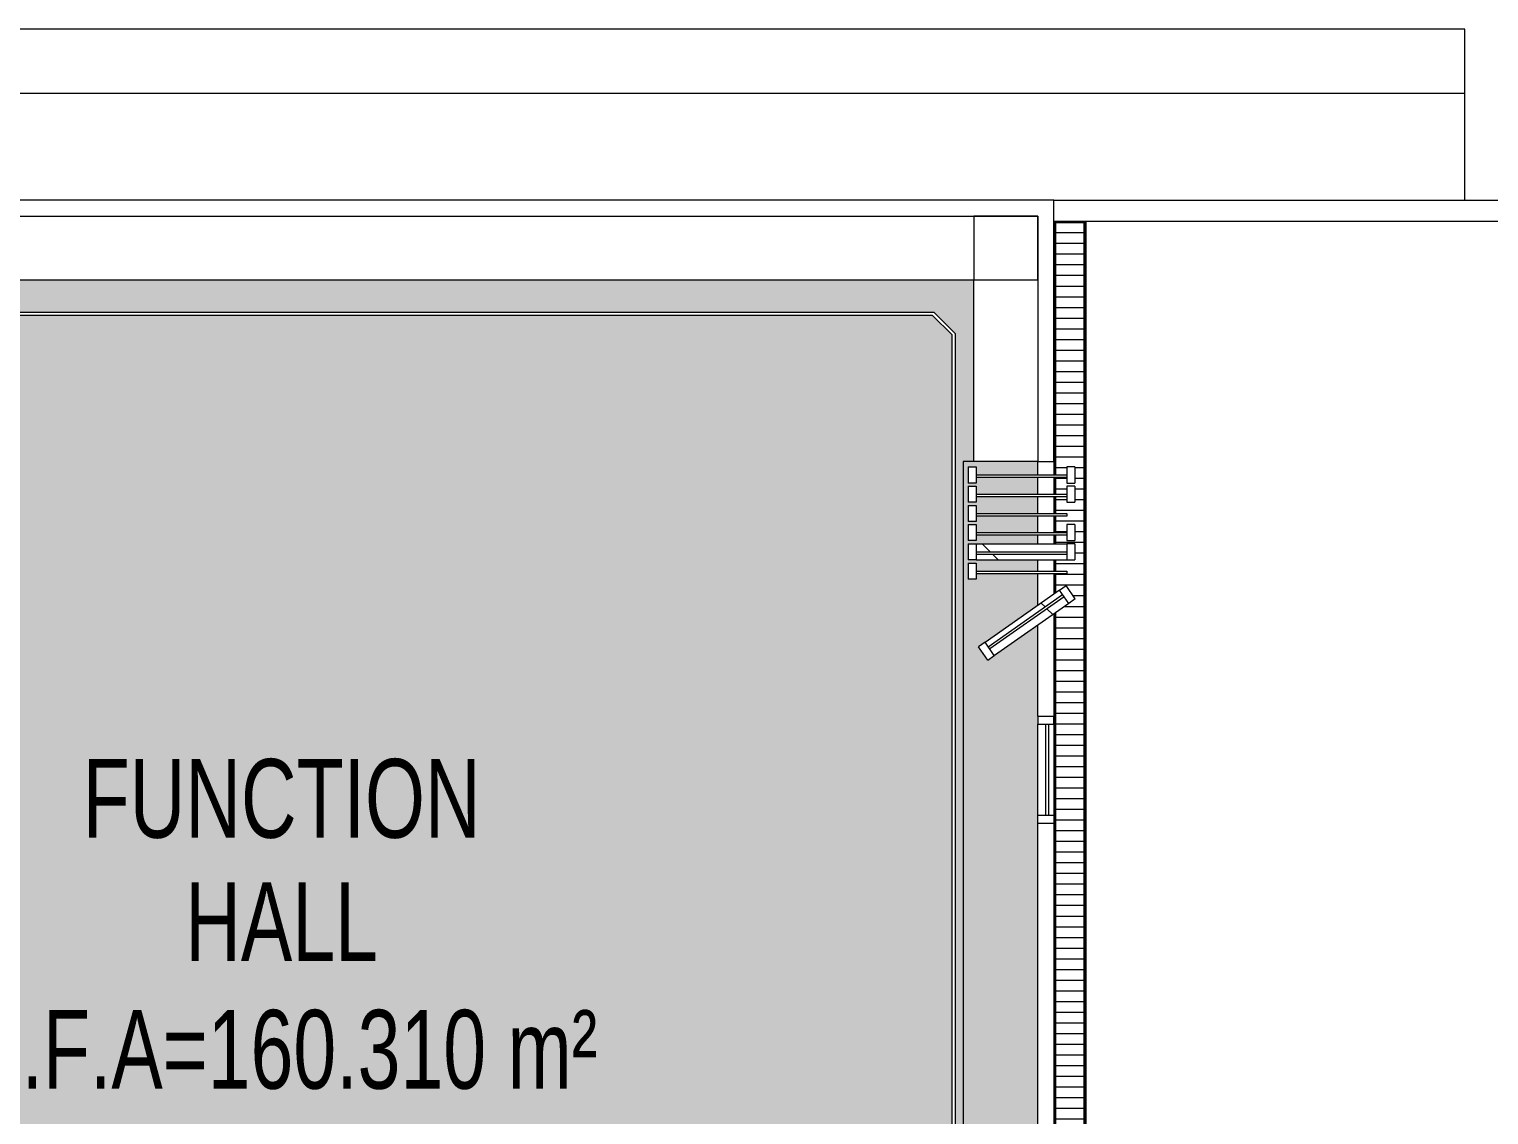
# Model space of a CAD drawing. Header units: millimetres. Extents: x 35540 to 832230, y -10956 to 416550.
# Drawn here: x 150592 to 164261, y 43591 to 53757 of the extents above; entities that cross this region are included whole.
import ezdxf

# ---------------------------------------------------------------- set-up
doc = ezdxf.new("R2010")
doc.units = ezdxf.units.MM
for name, color, linetype, lineweight in [('A-AREA-IDEN', 2, 'Continuous', 15), ('A-AREA-PATT', 32, 'Continuous', 5), ('A-FLOR', 192, 'Continuous', 5), ('A-GLAZ-CURT', 52, 'Continuous', 5), ('A-GLAZ-CWMG', 51, 'Continuous', 5), ('A-WALL', 113, 'Continuous', 5), ('Q-CASE', 31, 'Continuous', 5), ('S-COLS', 52, 'Continuous', 5)]:
    doc.layers.add(name, color=color, linetype=linetype, lineweight=lineweight)
doc.styles.add('Arial', font='arial.ttf', dxfattribs={"width": 0.7, "height": 737.649701})
pattern_1 = [(135, (73747.7, 0), (-530.33, -530.33), [])]

# ---------------------------------------------------------------- blocks, each defined once
blk = doc.blocks.new('System Panel - DLN_Glazed - 25mm-6618254-1_F U_F_A_')
at = {"layer": 'A-GLAZ-CURT', "lineweight": 15}
for p, q in [((-425, 25), (425, 25)), ((-425, 0), (-425, 25)), ((425, 0), (-425, 0)), ((425, 0), (425, 25))]:
    blk.add_line(p, q, dxfattribs=at)
blk = doc.blocks.new('Rectangular Mullion - DLN_75 x 150mm _WD_-3529042-1_F U_F_A_')
at = {"layer": 'A-GLAZ-CWMG', "lineweight": 15}
for p, q in [((0, 75), (-75, 75)), ((-75, 75), (-75, -75)), ((0, 75), (0, -75)), ((-75, -75), (0, -75))]:
    blk.add_line(p, q, dxfattribs=at)
blk = doc.blocks.new('Rectangular Mullion - DLN_75 x 150mm _WD_-3529043-1_F U_F_A_')
at = {"layer": 'A-GLAZ-CWMG', "lineweight": 15}
for p, q in [((0, 75), (-75, 75)), ((-75, 75), (-75, -75)), ((0, 75), (0, -75)), ((-75, -75), (0, -75))]:
    blk.add_line(p, q, dxfattribs=at)
blk = doc.blocks.new('Rectangular Mullion - DLN_75 x 150mm _WD_-6618253-1_F U_F_A_')
at = {"layer": 'A-GLAZ-CWMG'}
h = blk.add_hatch(dxfattribs=at)
h.set_pattern_fill('FP_15', color=256, style=0, pattern_type=2)
h.set_pattern_definition(pattern_1)
h.paths.add_polyline_path([(85883, 47893), (86579, 48380), (86536, 48442), (85840, 47954)], flags=0)
h.paths.add_polyline_path([(85825, 47974), (86522, 48462), (86493, 48503), (85797, 48015)], flags=0)
for p, q in [((86493, 48503), (85797, 48015)), ((86579, 48380), (85883, 47893))]:
    blk.add_line(p, q, dxfattribs=at)
blk = doc.blocks.new('DLN-Surface Channel-S1 - 300x200 _WD_-18251588-1_F U_F_A_')
at = {"layer": 'Q-CASE'}
h = blk.add_hatch(dxfattribs=at)
h.set_pattern_fill('FP_19', color=256, style=0, pattern_type=2)
h.set_pattern_definition([(270, (73747.67, 609.6), (100, 6e-15), [])])
h.paths.add_polyline_path([(5940, 135), (-5940, 135), (-5940, -135), (-3575, -135), (-3575, -27), (-3650, -27), (-3650, 48), (-3500, 48), (-3500, -27), (-3550, -27), (-3550, -135), (-3395, -135), (-3395, -27), (-3470, -27), (-3470, 48), (-3320, 48), (-3320, -27), (-3370, -27), (-3370, -135), (-3215, -135), (-3215, -27), (-3190, -27), (-3190, -135), (-3035, -135), (-3035, -27), (-3110, -27), (-3110, 48), (-2960, 48), (-2960, -27), (-3010, -27), (-3010, -135), (-2930, -135), (-2930, 48), (-2780, 48), (-2780, -135), (-2675, -135), (-2675, -27), (-2650, -27), (-2650, -135), (-2468, -135), (-2539, -35), (-2416, 51), (-2285, -135), (5940, -135)], flags=0)
for p, q in [((-5940, 150), (-5950, 150)), ((-5940, 150), (-5940, -150)), ((-5940, 140), (-5940, 150)), ((-5940, 150), (5940, 150)), ((-5940, 140), (5940, 140)), ((5940, -150), (5940, 150)), ((5950, 150), (5940, 150)), ((5940, 150), (5940, 140)), ((5950, 150), (5950, -150)), ((-5940, -135), (-5940, 135)), ((5940, 135), (-5940, 135)), ((5940, 135), (5940, -135)), ((-5940, -135), (-3575, -135)), ((-3550, -135), (-3395, -135)), ((-3370, -135), (-3215, -135)), ((-3190, -135), (-3035, -135)), ((-3010, -135), (-2930, -135)), ((-2780, -135), (-2675, -135)), ((-2650, -135), (-2468, -135)), ((-2285, -135), (5940, -135)), ((-5940, -150), (-5940, -140)), ((-3575, -140), (-5940, -140)), ((-3700, -150), (-3575, -150)), ((-3395, -140), (-3550, -140)), ((-3550, -150), (-3395, -150)), ((-3215, -140), (-3370, -140)), ((-3370, -150), (-3215, -150)), ((-3035, -140), (-3190, -140)), ((-3190, -150), (-3035, -150)), ((-2930, -140), (-3010, -140)), ((-3010, -150), (-2930, -150)), ((-2675, -140), (-2780, -140)), ((-2780, -150), (-2675, -150)), ((-2465, -140), (-2650, -140)), ((-2650, -150), (-2458, -150)), ((5940, -140), (-2282, -140)), ((-2275, -150), (-1315, -150)), ((-1240, -150), (-390, -150)), ((-315, -150), (5300, -150)), ((5940, -140), (5940, -150))]:
    blk.add_line(p, q, dxfattribs=at)
blk = doc.blocks.new('Rectangular Mullion - DLN_75 x 150mm _WD_-V24-1_F U_F_A_')
at = {"layer": 'A-GLAZ-CWMG'}
h = blk.add_hatch(dxfattribs=at)
h.set_pattern_fill('FP_15', color=256, style=0, pattern_type=2)
h.set_pattern_definition(pattern_1)
h.paths.add_polyline_path([(86562, 48787), (86562, 48837), (85712, 48837), (85712, 48787), (86454, 48787)], flags=0)
h.paths.add_polyline_path([(85797, 48862), (86562, 48862), (86562, 48937), (85712, 48937), (85712, 48862)], flags=0)
for p, q in [((85712, 48937), (86562, 48937)), ((85712, 48787), (86562, 48787))]:
    blk.add_line(p, q, dxfattribs=at)

msp = doc.modelspace()

# ---------------------------------------------------------------- hatches: boundary and pattern name
at = {"layer": 'A-AREA-PATT'}
h = msp.add_hatch(color=231, dxfattribs=at)
h.paths.add_polyline_path([(159118.2, 40357.5), (160037, 40357.5), (160037, 48177.3), (159568.9, 47849.5), (159482.9, 47972.4), (160037, 48360.4), (160037, 48657.5), (159459.5, 48657.5), (159459.5, 48607.5), (159384.5, 48607.5), (159384.5, 48757.5), (159459.5, 48757.5), (159459.5, 48682.5), (160037, 48682.5), (160037, 48787.5), (159384.5, 48787.5), (159384.5, 48937.5), (160037, 48937.5), (160037, 49017.5), (159459.5, 49017.5), (159459.5, 48967.5), (159384.5, 48967.5), (159384.5, 49117.5), (159459.5, 49117.5), (159459.5, 49042.5), (160037, 49042.5), (160037, 49197.5), (159459.5, 49197.5), (159459.5, 49147.5), (159384.5, 49147.5), (159384.5, 49297.5), (159459.5, 49297.5), (159459.5, 49222.5), (160037, 49222.5), (160037, 49377.5), (159459.5, 49377.5), (159459.5, 49327.5), (159384.5, 49327.5), (159384.5, 49477.5), (159459.5, 49477.5), (159459.5, 49402.5), (160037, 49402.5), (160037, 49557.5), (159459.5, 49557.5), (159459.5, 49507.5), (159384.5, 49507.5), (159384.5, 49657.5), (159459.5, 49657.5), (159459.5, 49582.5), (160037, 49582.5), (160037, 49707.5), (159437, 49707.5), (159437, 51407.5), (145437, 51407.5), (145437, 40357.5), (146227, 40357.5), (146227, 40387.5), (146257, 40387.5), (146257, 40357.5), (148277, 40357.5), (148277, 40387.5), (148307, 40387.5), (148307, 40357.5), (156897, 40357.5), (156897, 40387.5), (156927, 40387.5), (156927, 40357.5), (158947, 40357.5), (158947, 40387.5), (158977, 40387.5), (158977, 40357.5), (159037, 40357.5)], flags=0)
h.paths.add_polyline_path([(148517, 40668.5), (146077.5, 40668.5), (145803, 40943.1), (145803, 50906.9), (146003.5, 51107.5), (159063.4, 51107.5), (159264, 50906.9), (159264, 40943.1), (158989.4, 40668.5), (149037, 40668.5)], flags=0)
h.paths.add_polyline_path([(146090, 40698.5), (158977, 40698.5), (159234, 40955.5), (159234, 50894.5), (159051, 51077.5), (146016, 51077.5), (145833, 50894.5), (145833, 40955.5), (146077.5, 40710.9)], flags=0)

# ---------------------------------------------------------------- linework, layer by layer
at = {"layer": 'A-FLOR', "color": 9}
for p, q in [((164037, 53757.5), (122587, 53757.5)), ((122587, 53157.5), (164037, 53157.5))]:
    msp.add_line(p, q, dxfattribs=at)
at = {"layer": 'A-FLOR'}
for p, q in [((164037, 52157.5), (164037, 53757.5)), ((160487, 51957.5), (160487, 40057.5)), ((159437, 51407.5), (149787, 51407.5)), ((159437, 49707.5), (159437, 51407.5)), ((159337, 49707.5), (159337, 40357.5)), ((160037, 49707.5), (159337, 49707.5)), ((160037, 49582.5), (160037, 49707.5)), ((160037, 49402.5), (160037, 49557.5)), ((160037, 49222.5), (160037, 49377.5)), ((160037, 49042.5), (160037, 49197.5)), ((160037, 48937.5), (160037, 49017.5)), ((160037, 48682.5), (160037, 48787.5)), ((160037, 48360.4), (160037, 48657.5)), ((160037, 47322.5), (160037, 48177.3)), ((160037, 46397.5), (160037, 47247.5)), ((160037, 40707.5), (160037, 46322.5))]:
    msp.add_line(p, q, dxfattribs=at)
at = {"layer": 'A-WALL', "lineweight": 18}
for p, q in [((160187, 52157.5), (149787, 52157.5)), ((160187, 49707.5), (160187, 52157.5)), ((149787, 52007.5), (160037, 52007.5)), ((160037, 52007.5), (160037, 49707.5)), ((146003.5, 51107.5), (159063.4, 51107.5)), ((159051, 51077.5), (146016, 51077.5)), ((159234, 50894.5), (159051, 51077.5)), ((159063.4, 51107.5), (159264, 50906.9)), ((159234, 40955.5), (159234, 50894.5)), ((159264, 50906.9), (159264, 40943.1)), ((160037, 49707.5), (160187, 49707.5))]:
    msp.add_line(p, q, dxfattribs=at)
at = {"layer": 'A-WALL', "color": 9}
for p, q in [((160187, 52157.5), (165037, 52157.5)), ((164837, 51957.5), (160187, 51957.5))]:
    msp.add_line(p, q, dxfattribs=at)
at = {"layer": 'A-WALL'}
for p, q in [((160037, 49582.5), (160037, 49707.5)), ((160187, 49707.5), (160187, 49582.5)), ((160037, 49402.5), (160037, 49557.5)), ((160187, 49557.5), (160187, 49402.5)), ((160037, 49222.5), (160037, 49377.5)), ((160187, 49377.5), (160187, 49222.5)), ((160037, 49042.5), (160037, 49197.5)), ((160187, 49197.5), (160187, 49042.5)), ((160037, 48937.5), (160037, 49017.5)), ((160187, 49017.5), (160187, 48937.5)), ((160037, 48682.5), (160037, 48787.5)), ((160187, 48787.5), (160187, 48682.5)), ((160037, 48360.4), (160037, 48657.5)), ((160187, 48657.5), (160187, 48465.4)), ((160187, 48282.3), (160187, 47322.5)), ((160037, 47322.5), (160037, 48177.3)), ((160037, 46397.5), (160037, 47247.5)), ((160187, 47247.5), (160187, 46397.5)), ((160037, 40707.5), (160037, 46322.5)), ((160187, 46322.5), (160187, 40707.5))]:
    msp.add_line(p, q, dxfattribs=at)
at = {"layer": 'S-COLS', "color": 253, "lineweight": 20}
for p, q in [((160037, 52007.5), (159437, 52007.5)), ((159437, 52007.5), (159437, 51407.5)), ((160037, 51407.5), (160037, 52007.5)), ((160037, 51407.5), (159437, 51407.5))]:
    msp.add_line(p, q, dxfattribs=at)

# ---------------------------------------------------------------- block references
at = {"layer": 'A-GLAZ-CURT', "lineweight": 15}
for p, rotation in [((159884.5, 49582.5), 180), ((159884.5, 49402.5), 180), ((159884.5, 49222.5), 180), ((159884.5, 49042.5), 180), ((159884.5, 48862.5), 180), ((159884.5, 48682.5), 180), ((159935.5, 48197.8), 34.99999999999893), ((160112, 46822.5), 269.9999999999991)]:
    msp.add_blockref('System Panel - DLN_Glazed - 25mm-6618254-1_F U_F_A_', p, dxfattribs=dict(at, rotation=rotation))
at = {"layer": 'A-GLAZ-CWMG', "lineweight": 15, "extrusion": (0, 0, -1)}
for p in [(-159384.5, 49582.5), (-159384.5, 49402.5), (-159384.5, 49222.5), (-159384.5, 49042.5), (-159384.5, 48862.5), (-159384.5, 48682.5)]:
    msp.add_blockref('Rectangular Mullion - DLN_75 x 150mm _WD_-3529042-1_F U_F_A_', p, dxfattribs=at)
at = {"layer": 'A-GLAZ-CWMG'}
for name, p in [('Rectangular Mullion - DLN_75 x 150mm _WD_-3529043-1_F U_F_A_', (160384.5, 49582.5)), ('Rectangular Mullion - DLN_75 x 150mm _WD_-3529043-1_F U_F_A_', (160384.5, 49402.5)), ('Rectangular Mullion - DLN_75 x 150mm _WD_-3529043-1_F U_F_A_', (160384.5, 49042.5)), ('Rectangular Mullion - DLN_75 x 150mm _WD_-V24-1_F U_F_A_', (73747.7, 0)), ('Rectangular Mullion - DLN_75 x 150mm _WD_-3529043-1_F U_F_A_', (160384.5, 48862.5)), ('Rectangular Mullion - DLN_75 x 150mm _WD_-6618253-1_F U_F_A_', (73747.7, 0))]:
    msp.add_blockref(name, p, dxfattribs=at)
at = {"layer": 'A-GLAZ-CWMG', "lineweight": 15, "extrusion": (0, 0, -1)}
for p, rotation in [((-160345, 48484.6), 145.0000000000011), ((-160112, 46322.5), 270.0000000000009)]:
    msp.add_blockref('Rectangular Mullion - DLN_75 x 150mm _WD_-3529042-1_F U_F_A_', p, dxfattribs=dict(at, rotation=rotation))
at = {"layer": 'A-GLAZ-CWMG'}
for p, rotation in [((159525.9, 47911), 214.999999999999), ((160112, 47322.5), 89.99999999999908)]:
    msp.add_blockref('Rectangular Mullion - DLN_75 x 150mm _WD_-3529043-1_F U_F_A_', p, dxfattribs=dict(at, rotation=rotation))
at = {"layer": 'Q-CASE', "rotation": 270.0000000000007}
msp.add_blockref('DLN-Surface Channel-S1 - 300x200 _WD_-18251588-1_F U_F_A_', (160337, 46007.5), dxfattribs=at)

# ---------------------------------------------------------------- texts
at = {"layer": 'A-AREA-IDEN', "lineweight": 5, "char_height": 737.65, "attachment_point": 2, "line_spacing_factor": 0.938532, "style": 'Arial'}
for s, insert, width in [('FUNCTION\\PHALL', (152955.8, 46923), 4392), ('U.F.A=160.310 m²', (152955.8, 44572.9), 6984)]:
    msp.add_mtext(s, dxfattribs=dict(at, insert=insert, width=width))

doc.saveas('drawing.dxf')
